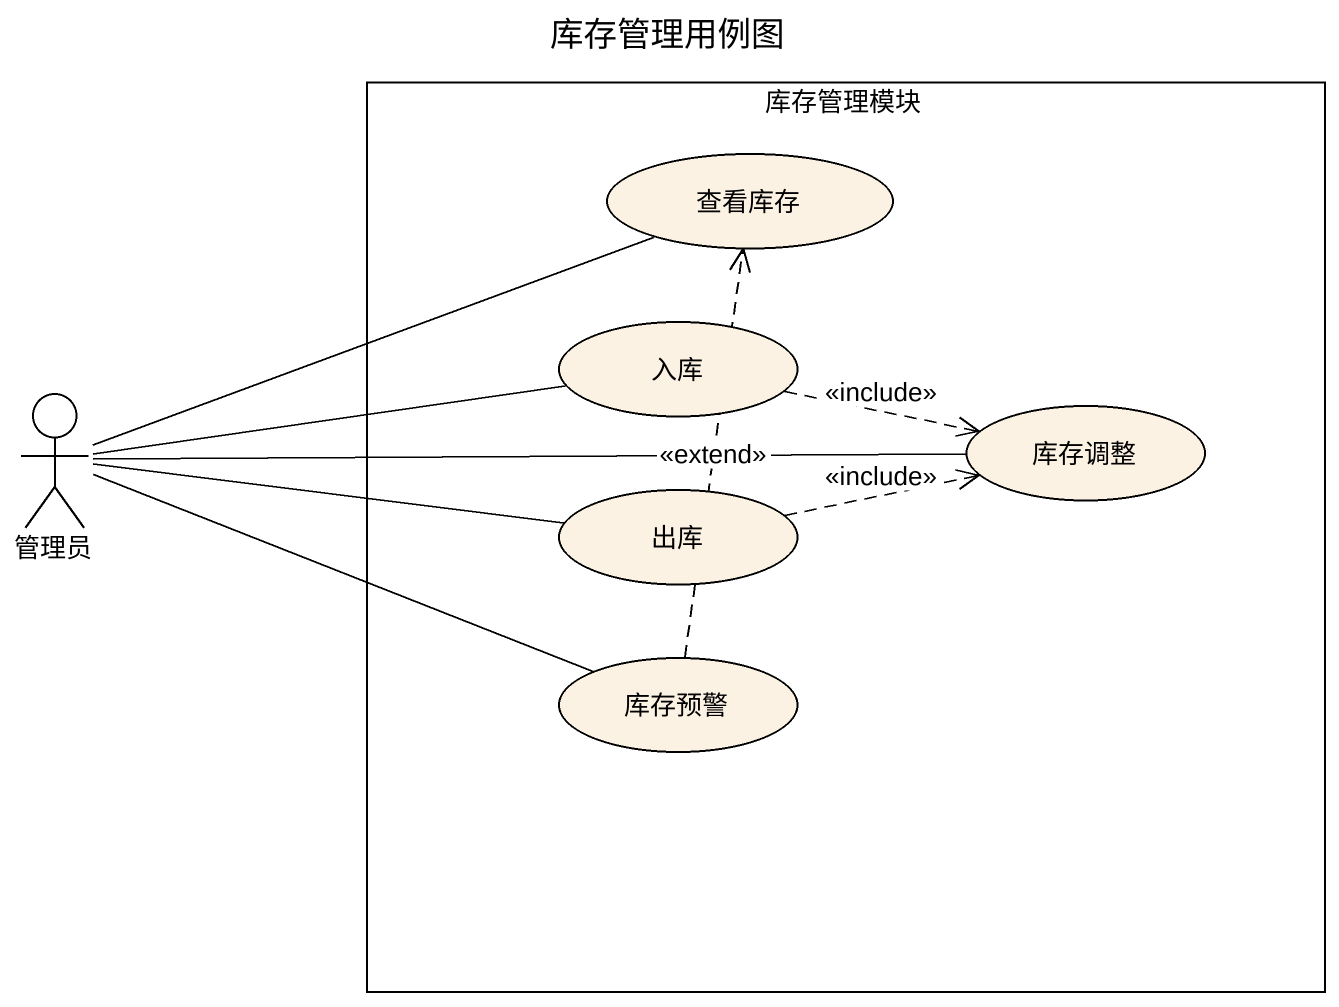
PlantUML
@startuml
title 库存管理用例图
rectangle 库存管理模块 {
  usecase 查看库存
  usecase 入库
  usecase 库存调整
  usecase 出库
  usecase 库存预警
}
actor 管理员
入库 .right.> 库存调整 : <<include>>
管理员 -right- 查看库存
管理员 -right- 入库
管理员 -right- 库存调整
管理员 -right- 出库
管理员 -right- 库存预警
出库 .right.> 库存调整 : <<include>>
库存预警 .up.> 查看库存 : <<extend>>
@enduml
